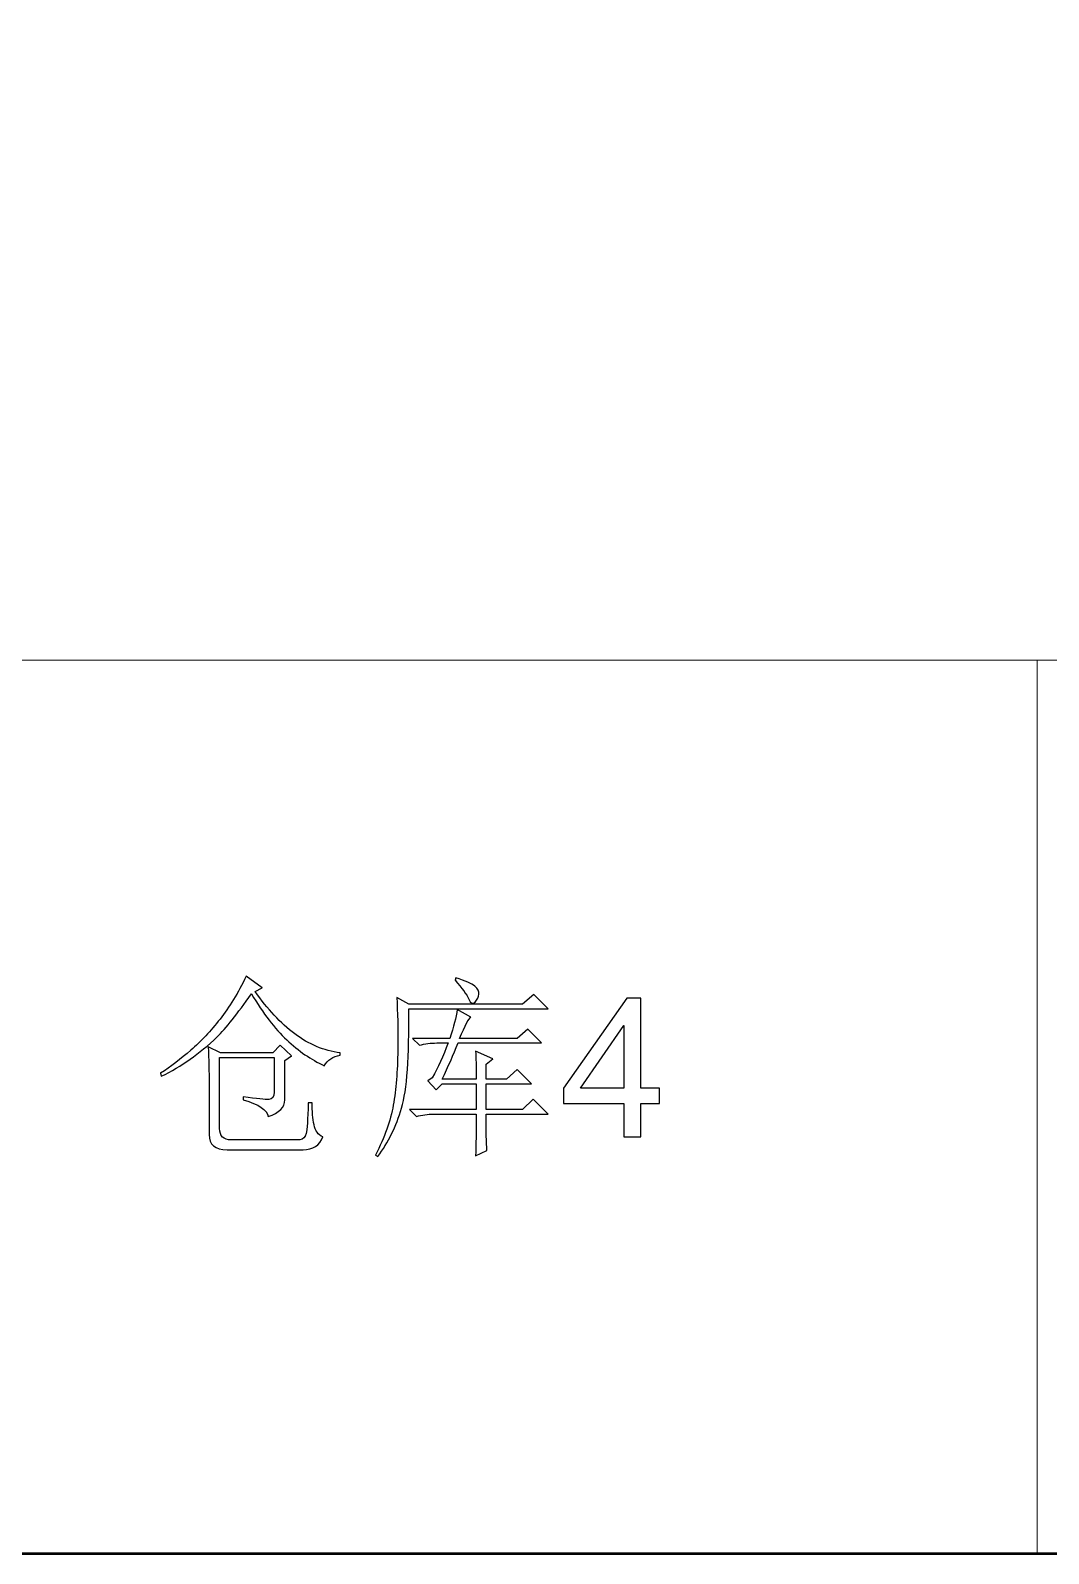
# Model space of a CAD drawing. Header units: millimetres. Extents: x -1478 to 887, y -2742 to 2769.
# Drawn here: x -305 to 140, y -2742 to -2075 of the extents above; entities that cross this region are included whole.
import ezdxf

# ---------------------------------------------------------------- set-up
doc = ezdxf.new("R2010")
doc.units = ezdxf.units.MM
doc.header["$MEASUREMENT"] = 0
doc.layers.add('layer 1', color=7, linetype='Continuous')

msp = doc.modelspace()

# ---------------------------------------------------------------- linework, layer by layer
at = {"layer": 'layer 1', "color": 254, "lineweight": 50}
msp.add_lwpolyline([(-1477.9262, -2741.7131), (886.7568, -2741.7131), (886.7568, 2769.2023), (-1477.9262, 2769.2023), (-1477.9262, -2741.7131)], close=True, dxfattribs=at)
at = {"layer": 'layer 1', "color": 9, "lineweight": 20}
msp.add_lwpolyline([(-415.8225, -2741.7132), (135.2693, -2741.7132), (135.2693, -2350.939), (-415.8225, -2350.939), (-415.8225, -2741.7132)], close=True, dxfattribs=at)
msp.add_open_spline([(886.7568, -2350.939), (886.7568, -2350.939), (-1477.9272, -2350.939), (-1477.9272, -2350.939), (-1477.9272, -2350.939), (-1477.9272, -2350.939), (-1477.9252, -647.5649), (-1477.9252, -647.5649), (-1477.9252, -647.5649), (-1477.9252, -647.5649), (-696.3782, -647.5649), (-696.3782, -647.5649), (-696.3782, -647.5649), (-696.3782, -647.5649), (-696.6877, -1018.2993), (-696.6877, -1018.2993), (-696.6877, -1018.2993), (-696.6877, -1018.2993), (886.7568, -1018.2993), (886.7568, -1018.2993), (886.7568, -1018.2993), (886.7568, -1018.2993), (886.7568, -2350.939), (886.7568, -2350.939)], degree=3, knots=[0, 0, 0, 0, 0.16666667, 0.16666667, 0.16666667, 0.16666667, 0.33333333, 0.33333333, 0.33333333, 0.33333333, 0.5, 0.5, 0.5, 0.5, 0.66666667, 0.66666667, 0.66666667, 0.66666667, 0.83333333, 0.83333333, 0.83333333, 0.83333333, 1, 1, 1, 1], dxfattribs=at)
at = {"layer": 'layer 1', "color": 250}
for points, knots in [([(-210.5908, -2489.1797), (-210.5908, -2489.1797), (-203.6205, -2494.1565), (-203.6205, -2494.1565), (-203.6205, -2494.1565), (-203.6205, -2494.1565), (-206.6037, -2495.8107), (-206.6037, -2495.8107), (-206.6037, -2495.8107), (-201.3018, -2503.5444), (-195.5615, -2509.723), (-189.383, -2514.3604), (-189.383, -2514.3604), (-183.1903, -2519.012), (-176.5594, -2521.769), (-169.4901, -2522.6456), (-169.4901, -2522.6456), (-169.4901, -2522.6456), (-169.4901, -2523.6494), (-169.4901, -2523.6494), (-169.4901, -2523.6494), (-172.5864, -2524.3139), (-174.9052, -2525.855), (-176.4604, -2528.2868), (-176.4604, -2528.2868), (-182.2006, -2525.6288), (-187.6722, -2521.8821), (-192.8611, -2517.0184), (-192.8611, -2517.0184), (-198.0499, -2512.1548), (-203.1822, -2505.4249), (-208.2721, -2496.8004), (-208.2721, -2496.8004), (-214.4506, -2505.6369), (-219.4839, -2511.9427), (-223.3437, -2515.6894), (-223.3437, -2515.6894), (-227.2035, -2519.4503), (-231.134, -2522.7021), (-235.107, -2525.4733), (-235.107, -2525.4733), (-239.0799, -2528.2303), (-243.279, -2530.7187), (-247.7044, -2532.9243), (-247.7044, -2532.9243), (-247.7044, -2532.9243), (-248.0296, -2531.5953), (-248.0296, -2531.5953), (-248.0296, -2531.5953), (-243.6184, -2528.7251), (-239.193, -2525.3602), (-234.7818, -2521.4862), (-234.7818, -2521.4862), (-230.3564, -2517.6264), (-226.1007, -2513.1021), (-222.0147, -2507.8991), (-222.0147, -2507.8991), (-217.9287, -2502.7103), (-214.1254, -2496.4752), (-210.5908, -2489.1797)], [0, 0, 0, 0, 0.06666667, 0.06666667, 0.06666667, 0.06666667, 0.13333333, 0.13333333, 0.13333333, 0.13333333, 0.2, 0.2, 0.2, 0.2, 0.26666667, 0.26666667, 0.26666667, 0.26666667, 0.33333333, 0.33333333, 0.33333333, 0.33333333, 0.4, 0.4, 0.4, 0.4, 0.46666667, 0.46666667, 0.46666667, 0.46666667, 0.53333333, 0.53333333, 0.53333333, 0.53333333, 0.6, 0.6, 0.6, 0.6, 0.66666667, 0.66666667, 0.66666667, 0.66666667, 0.73333333, 0.73333333, 0.73333333, 0.73333333, 0.8, 0.8, 0.8, 0.8, 0.86666667, 0.86666667, 0.86666667, 0.86666667, 0.93333333, 0.93333333, 0.93333333, 0.93333333, 1, 1, 1, 1]), ([(-118.9308, -2489.8442), (-114.7316, -2491.1732), (-111.9746, -2492.3892), (-110.6456, -2493.492), (-110.6456, -2493.492), (-109.3166, -2494.5948), (-108.7086, -2495.7541), (-108.8217, -2496.97), (-108.8217, -2496.97), (-108.9349, -2498.1859), (-109.4863, -2499.3453), (-110.476, -2500.4481), (-110.476, -2500.4481), (-111.4656, -2501.5509), (-112.4129, -2501.1126), (-113.2895, -2499.1191), (-113.2895, -2499.1191), (-114.1802, -2497.1397), (-116.1596, -2494.3685), (-119.256, -2490.8339), (-119.256, -2490.8339), (-119.256, -2490.8339), (-118.9308, -2489.8442), (-118.9308, -2489.8442)], [0, 0, 0, 0, 0.16666667, 0.16666667, 0.16666667, 0.16666667, 0.33333333, 0.33333333, 0.33333333, 0.33333333, 0.5, 0.5, 0.5, 0.5, 0.66666667, 0.66666667, 0.66666667, 0.66666667, 0.83333333, 0.83333333, 0.83333333, 0.83333333, 1, 1, 1, 1]), ([(-154.0509, -2567.3798), (-150.0779, -2559.6602), (-147.4765, -2552.3647), (-146.2605, -2545.5217), (-146.2605, -2545.5217), (-145.0446, -2538.6645), (-144.3943, -2530.6621), (-144.2811, -2521.4862), (-144.2811, -2521.4862), (-144.168, -2512.3245), (-144.3377, -2504.6472), (-144.776, -2498.4546), (-144.776, -2498.4546), (-144.776, -2498.4546), (-139.4741, -2501.4378), (-139.4741, -2501.4378), (-139.4741, -2501.4378), (-139.4741, -2501.4378), (-89.763, -2501.4378), (-89.763, -2501.4378), (-89.763, -2501.4378), (-89.763, -2501.4378), (-84.8004, -2497.1397), (-84.8004, -2497.1397), (-84.8004, -2497.1397), (-84.8004, -2497.1397), (-78.4946, -2503.4313), (-78.4946, -2503.4313), (-78.4946, -2503.4313), (-78.4946, -2503.4313), (-139.4741, -2503.4313), (-139.4741, -2503.4313), (-139.4741, -2503.4313), (-139.2478, -2524.4129), (-140.3082, -2538.8907), (-142.6269, -2546.8366), (-142.6269, -2546.8366), (-144.9457, -2554.7966), (-148.4237, -2561.8658), (-153.0612, -2568.0444), (-153.0612, -2568.0444), (-153.0612, -2568.0444), (-154.0509, -2567.3798), (-154.0509, -2567.3798)], [0, 0, 0, 0, 0.09090909, 0.09090909, 0.09090909, 0.09090909, 0.18181818, 0.18181818, 0.18181818, 0.18181818, 0.27272727, 0.27272727, 0.27272727, 0.27272727, 0.36363636, 0.36363636, 0.36363636, 0.36363636, 0.45454545, 0.45454545, 0.45454545, 0.45454545, 0.54545455, 0.54545455, 0.54545455, 0.54545455, 0.63636364, 0.63636364, 0.63636364, 0.63636364, 0.72727273, 0.72727273, 0.72727273, 0.72727273, 0.81818182, 0.81818182, 0.81818182, 0.81818182, 0.90909091, 0.90909091, 0.90909091, 0.90909091, 1, 1, 1, 1]), ([(-105.6689, -2549.4946), (-105.6689, -2556.776), (-105.5557, -2562.0779), (-105.3437, -2565.4005), (-105.3437, -2565.4005), (-105.3437, -2565.4005), (-110.3063, -2567.7192), (-110.3063, -2567.7192), (-110.3063, -2567.7192), (-110.0942, -2563.0817), (-109.9811, -2557.0022), (-109.9811, -2549.4946), (-109.9811, -2549.4946), (-109.9811, -2549.4946), (-128.5308, -2549.4946), (-128.5308, -2549.4946), (-128.5308, -2549.4946), (-131.1889, -2549.4946), (-133.7338, -2549.8198), (-136.1656, -2550.4843), (-136.1656, -2550.4843), (-136.1656, -2550.4843), (-139.1347, -2547.5011), (-139.1347, -2547.5011), (-139.1347, -2547.5011), (-139.1347, -2547.5011), (-109.9811, -2547.5011), (-109.9811, -2547.5011), (-109.9811, -2547.5011), (-109.9811, -2547.5011), (-109.9811, -2536.2327), (-109.9811, -2536.2327), (-109.9811, -2536.2327), (-109.9811, -2536.2327), (-124.8972, -2536.2327), (-124.8972, -2536.2327), (-124.8972, -2536.2327), (-124.8972, -2536.2327), (-127.5411, -2538.8907), (-127.5411, -2538.8907), (-127.5411, -2538.8907), (-127.5411, -2538.8907), (-131.1889, -2534.9178), (-131.1889, -2534.9178), (-131.1889, -2534.9178), (-131.1889, -2534.9178), (-129.1953, -2533.5888), (-129.1953, -2533.5888), (-129.1953, -2533.5888), (-126.7635, -2529.1634), (-124.4448, -2524.0877), (-122.2392, -2518.3475), (-122.2392, -2518.3475), (-122.2392, -2518.3475), (-127.216, -2518.3475), (-127.216, -2518.3475), (-127.216, -2518.3475), (-129.8599, -2518.3475), (-132.4048, -2518.6727), (-134.8366, -2519.3372), (-134.8366, -2519.3372), (-134.8366, -2519.3372), (-137.8198, -2516.3539), (-137.8198, -2516.3539), (-137.8198, -2516.3539), (-137.8198, -2516.3539), (-121.5747, -2516.3539), (-121.5747, -2516.3539), (-121.5747, -2516.3539), (-119.8074, -2511.2782), (-118.7046, -2507.0791), (-118.2663, -2503.7565), (-118.2663, -2503.7565), (-118.2663, -2503.7565), (-112.2998, -2507.0791), (-112.2998, -2507.0791), (-112.2998, -2507.0791), (-113.1905, -2507.5174), (-114.8448, -2510.6137), (-117.2766, -2516.3539), (-117.2766, -2516.3539), (-117.2766, -2516.3539), (-92.0817, -2516.3539), (-92.0817, -2516.3539), (-92.0817, -2516.3539), (-92.0817, -2516.3539), (-87.4443, -2512.381), (-87.4443, -2512.381), (-87.4443, -2512.381), (-87.4443, -2512.381), (-81.4779, -2518.3475), (-81.4779, -2518.3475), (-81.4779, -2518.3475), (-81.4779, -2518.3475), (-117.927, -2518.3475), (-117.927, -2518.3475), (-117.927, -2518.3475), (-119.9205, -2523.4232), (-122.2392, -2528.7251), (-124.8972, -2534.2533), (-124.8972, -2534.2533), (-124.8972, -2534.2533), (-109.9811, -2534.2533), (-109.9811, -2534.2533), (-109.9811, -2534.2533), (-109.9811, -2528.7251), (-110.0942, -2524.6391), (-110.3063, -2521.9952), (-110.3063, -2521.9952), (-110.3063, -2521.9952), (-102.6856, -2525.3036), (-102.6856, -2525.3036), (-102.6856, -2525.3036), (-102.6856, -2525.3036), (-105.6689, -2527.6223), (-105.6689, -2527.6223), (-105.6689, -2527.6223), (-105.6689, -2527.6223), (-105.6689, -2534.2533), (-105.6689, -2534.2533), (-105.6689, -2534.2533), (-105.6689, -2534.2533), (-96.7192, -2534.2533), (-96.7192, -2534.2533), (-96.7192, -2534.2533), (-96.7192, -2534.2533), (-92.0817, -2529.9411), (-92.0817, -2529.9411), (-92.0817, -2529.9411), (-92.0817, -2529.9411), (-85.7901, -2536.2327), (-85.7901, -2536.2327), (-85.7901, -2536.2327), (-85.7901, -2536.2327), (-105.6689, -2536.2327), (-105.6689, -2536.2327), (-105.6689, -2536.2327), (-105.6689, -2536.2327), (-105.6689, -2547.5011), (-105.6689, -2547.5011), (-105.6689, -2547.5011), (-105.6689, -2547.5011), (-89.763, -2547.5011), (-89.763, -2547.5011), (-89.763, -2547.5011), (-89.763, -2547.5011), (-85.1256, -2542.8637), (-85.1256, -2542.8637), (-85.1256, -2542.8637), (-85.1256, -2542.8637), (-78.4946, -2549.4946), (-78.4946, -2549.4946), (-78.4946, -2549.4946), (-78.4946, -2549.4946), (-105.6689, -2549.4946), (-105.6689, -2549.4946)], [0, 0, 0, 0, 0.02564103, 0.02564103, 0.02564103, 0.02564103, 0.05128205, 0.05128205, 0.05128205, 0.05128205, 0.07692308, 0.07692308, 0.07692308, 0.07692308, 0.1025641, 0.1025641, 0.1025641, 0.1025641, 0.12820513, 0.12820513, 0.12820513, 0.12820513, 0.15384615, 0.15384615, 0.15384615, 0.15384615, 0.17948718, 0.17948718, 0.17948718, 0.17948718, 0.20512821, 0.20512821, 0.20512821, 0.20512821, 0.23076923, 0.23076923, 0.23076923, 0.23076923, 0.25641026, 0.25641026, 0.25641026, 0.25641026, 0.28205128, 0.28205128, 0.28205128, 0.28205128, 0.30769231, 0.30769231, 0.30769231, 0.30769231, 0.33333333, 0.33333333, 0.33333333, 0.33333333, 0.35897436, 0.35897436, 0.35897436, 0.35897436, 0.38461538, 0.38461538, 0.38461538, 0.38461538, 0.41025641, 0.41025641, 0.41025641, 0.41025641, 0.43589744, 0.43589744, 0.43589744, 0.43589744, 0.46153846, 0.46153846, 0.46153846, 0.46153846, 0.48717949, 0.48717949, 0.48717949, 0.48717949, 0.51282051, 0.51282051, 0.51282051, 0.51282051, 0.53846154, 0.53846154, 0.53846154, 0.53846154, 0.56410256, 0.56410256, 0.56410256, 0.56410256, 0.58974359, 0.58974359, 0.58974359, 0.58974359, 0.61538462, 0.61538462, 0.61538462, 0.61538462, 0.64102564, 0.64102564, 0.64102564, 0.64102564, 0.66666667, 0.66666667, 0.66666667, 0.66666667, 0.69230769, 0.69230769, 0.69230769, 0.69230769, 0.71794872, 0.71794872, 0.71794872, 0.71794872, 0.74358974, 0.74358974, 0.74358974, 0.74358974, 0.76923077, 0.76923077, 0.76923077, 0.76923077, 0.79487179, 0.79487179, 0.79487179, 0.79487179, 0.82051282, 0.82051282, 0.82051282, 0.82051282, 0.84615385, 0.84615385, 0.84615385, 0.84615385, 0.87179487, 0.87179487, 0.87179487, 0.87179487, 0.8974359, 0.8974359, 0.8974359, 0.8974359, 0.92307692, 0.92307692, 0.92307692, 0.92307692, 0.94871795, 0.94871795, 0.94871795, 0.94871795, 0.97435897, 0.97435897, 0.97435897, 0.97435897, 1, 1, 1, 1]), ([(-45.4529, -2559.434), (-45.4529, -2559.434), (-45.4529, -2544.8996), (-45.4529, -2544.8996), (-45.4529, -2544.8996), (-45.4529, -2544.8996), (-71.793, -2544.8996), (-71.793, -2544.8996), (-71.793, -2544.8996), (-71.793, -2544.8996), (-71.793, -2538.0566), (-71.793, -2538.0566), (-71.793, -2538.0566), (-71.793, -2538.0566), (-44.0815, -2498.7091), (-44.0815, -2498.7091), (-44.0815, -2498.7091), (-44.0815, -2498.7091), (-37.9878, -2498.7091), (-37.9878, -2498.7091), (-37.9878, -2498.7091), (-37.9878, -2498.7091), (-37.9878, -2538.0566), (-37.9878, -2538.0566), (-37.9878, -2538.0566), (-37.9878, -2538.0566), (-29.7874, -2538.0566), (-29.7874, -2538.0566), (-29.7874, -2538.0566), (-29.7874, -2538.0566), (-29.7874, -2544.8996), (-29.7874, -2544.8996), (-29.7874, -2544.8996), (-29.7874, -2544.8996), (-37.9878, -2544.8996), (-37.9878, -2544.8996), (-37.9878, -2544.8996), (-37.9878, -2544.8996), (-37.9878, -2559.434), (-37.9878, -2559.434), (-37.9878, -2559.434), (-37.9878, -2559.434), (-45.4529, -2559.434), (-45.4529, -2559.434)], [0, 0, 0, 0, 0.09090909, 0.09090909, 0.09090909, 0.09090909, 0.18181818, 0.18181818, 0.18181818, 0.18181818, 0.27272727, 0.27272727, 0.27272727, 0.27272727, 0.36363636, 0.36363636, 0.36363636, 0.36363636, 0.45454545, 0.45454545, 0.45454545, 0.45454545, 0.54545455, 0.54545455, 0.54545455, 0.54545455, 0.63636364, 0.63636364, 0.63636364, 0.63636364, 0.72727273, 0.72727273, 0.72727273, 0.72727273, 0.81818182, 0.81818182, 0.81818182, 0.81818182, 0.90909091, 0.90909091, 0.90909091, 0.90909091, 1, 1, 1, 1]), ([(-45.4529, -2538.0566), (-45.4529, -2538.0566), (-45.4529, -2510.6844), (-45.4529, -2510.6844), (-45.4529, -2510.6844), (-45.4529, -2510.6844), (-64.4551, -2538.0566), (-64.4551, -2538.0566), (-64.4551, -2538.0566), (-64.4551, -2538.0566), (-45.4529, -2538.0566), (-45.4529, -2538.0566)], [0, 0, 0, 0, 0.33333333, 0.33333333, 0.33333333, 0.33333333, 0.66666667, 0.66666667, 0.66666667, 0.66666667, 1, 1, 1, 1]), ([(-211.9057, -2541.874), (-205.9392, -2542.7505), (-202.1925, -2543.1464), (-200.6373, -2543.0333), (-200.6373, -2543.0333), (-199.0962, -2542.9202), (-198.3185, -2541.874), (-198.3185, -2539.8804), (-198.3185, -2539.8804), (-198.3185, -2539.8804), (-198.3185, -2524.6391), (-198.3185, -2524.6391), (-198.3185, -2524.6391), (-198.3185, -2524.6391), (-222.1844, -2524.6391), (-222.1844, -2524.6391), (-222.1844, -2524.6391), (-222.1844, -2524.6391), (-222.1844, -2555.7863), (-222.1844, -2555.7863), (-222.1844, -2555.7863), (-222.1844, -2559.1088), (-220.5302, -2560.763), (-217.2076, -2560.763), (-217.2076, -2560.763), (-217.2076, -2560.763), (-187.0643, -2560.763), (-187.0643, -2560.763), (-187.0643, -2560.763), (-185.7353, -2560.5368), (-184.8445, -2559.6037), (-184.4062, -2557.9495), (-184.4062, -2557.9495), (-183.968, -2556.2811), (-183.6286, -2551.8133), (-183.4166, -2544.5179), (-183.4166, -2544.5179), (-183.4166, -2544.5179), (-181.7623, -2544.5179), (-181.7623, -2544.5179), (-181.7623, -2544.5179), (-181.7623, -2548.2787), (-181.4796, -2551.474), (-180.9282, -2554.1321), (-180.9282, -2554.1321), (-180.3768, -2556.776), (-179.1043, -2558.5433), (-177.1108, -2559.434), (-177.1108, -2559.434), (-178.4398, -2563.1948), (-181.3099, -2565.0611), (-185.7353, -2565.0611), (-185.7353, -2565.0611), (-185.7353, -2565.0611), (-218.876, -2565.0611), (-218.876, -2565.0611), (-218.876, -2565.0611), (-224.1779, -2565.0611), (-226.8218, -2562.8555), (-226.8218, -2558.4443), (-226.8218, -2558.4443), (-226.8218, -2558.4443), (-226.8218, -2536.2327), (-226.8218, -2536.2327), (-226.8218, -2536.2327), (-226.8218, -2530.9307), (-226.9349, -2525.5298), (-227.147, -2520.0017), (-227.147, -2520.0017), (-227.147, -2520.0017), (-221.845, -2522.6456), (-221.845, -2522.6456), (-221.845, -2522.6456), (-221.845, -2522.6456), (-198.9831, -2522.6456), (-198.9831, -2522.6456), (-198.9831, -2522.6456), (-198.9831, -2522.6456), (-195.6746, -2519.3372), (-195.6746, -2519.3372), (-195.6746, -2519.3372), (-195.6746, -2519.3372), (-190.6979, -2523.9746), (-190.6979, -2523.9746), (-190.6979, -2523.9746), (-190.6979, -2523.9746), (-193.6811, -2525.9681), (-193.6811, -2525.9681), (-193.6811, -2525.9681), (-193.6811, -2525.9681), (-193.6811, -2543.203), (-193.6811, -2543.203), (-193.6811, -2543.203), (-193.6811, -2546.5114), (-196.1129, -2548.9432), (-200.9766, -2550.4843), (-200.9766, -2550.4843), (-201.4149, -2547.6142), (-205.0626, -2545.1824), (-211.9057, -2543.203), (-211.9057, -2543.203), (-211.9057, -2543.203), (-211.9057, -2541.874), (-211.9057, -2541.874)], [0, 0, 0, 0, 0.03846154, 0.03846154, 0.03846154, 0.03846154, 0.07692308, 0.07692308, 0.07692308, 0.07692308, 0.11538462, 0.11538462, 0.11538462, 0.11538462, 0.15384615, 0.15384615, 0.15384615, 0.15384615, 0.19230769, 0.19230769, 0.19230769, 0.19230769, 0.23076923, 0.23076923, 0.23076923, 0.23076923, 0.26923077, 0.26923077, 0.26923077, 0.26923077, 0.30769231, 0.30769231, 0.30769231, 0.30769231, 0.34615385, 0.34615385, 0.34615385, 0.34615385, 0.38461538, 0.38461538, 0.38461538, 0.38461538, 0.42307692, 0.42307692, 0.42307692, 0.42307692, 0.46153846, 0.46153846, 0.46153846, 0.46153846, 0.5, 0.5, 0.5, 0.5, 0.53846154, 0.53846154, 0.53846154, 0.53846154, 0.57692308, 0.57692308, 0.57692308, 0.57692308, 0.61538462, 0.61538462, 0.61538462, 0.61538462, 0.65384615, 0.65384615, 0.65384615, 0.65384615, 0.69230769, 0.69230769, 0.69230769, 0.69230769, 0.73076923, 0.73076923, 0.73076923, 0.73076923, 0.76923077, 0.76923077, 0.76923077, 0.76923077, 0.80769231, 0.80769231, 0.80769231, 0.80769231, 0.84615385, 0.84615385, 0.84615385, 0.84615385, 0.88461538, 0.88461538, 0.88461538, 0.88461538, 0.92307692, 0.92307692, 0.92307692, 0.92307692, 0.96153846, 0.96153846, 0.96153846, 0.96153846, 1, 1, 1, 1])]:
    msp.add_open_spline(points, degree=3, knots=knots, dxfattribs=at)
at = {"layer": 'layer 1', "color": 250, "lineweight": 20}
for points, knots in [([(-210.5908, -2489.1797), (-210.5908, -2489.1797), (-203.6205, -2494.1565), (-203.6205, -2494.1565), (-203.6205, -2494.1565), (-203.6205, -2494.1565), (-206.6037, -2495.8107), (-206.6037, -2495.8107), (-206.6037, -2495.8107), (-201.3018, -2503.5444), (-195.5615, -2509.723), (-189.383, -2514.3604), (-189.383, -2514.3604), (-183.1903, -2519.012), (-176.5594, -2521.769), (-169.4901, -2522.6456), (-169.4901, -2522.6456), (-169.4901, -2522.6456), (-169.4901, -2523.6494), (-169.4901, -2523.6494), (-169.4901, -2523.6494), (-172.5864, -2524.3139), (-174.9052, -2525.855), (-176.4604, -2528.2868), (-176.4604, -2528.2868), (-182.2006, -2525.6288), (-187.6722, -2521.8821), (-192.8611, -2517.0184), (-192.8611, -2517.0184), (-198.0499, -2512.1548), (-203.1822, -2505.4249), (-208.2721, -2496.8004), (-208.2721, -2496.8004), (-214.4506, -2505.6369), (-219.4839, -2511.9427), (-223.3437, -2515.6894), (-223.3437, -2515.6894), (-227.2035, -2519.4503), (-231.134, -2522.7021), (-235.107, -2525.4733), (-235.107, -2525.4733), (-239.0799, -2528.2303), (-243.279, -2530.7187), (-247.7044, -2532.9243), (-247.7044, -2532.9243), (-247.7044, -2532.9243), (-248.0296, -2531.5953), (-248.0296, -2531.5953), (-248.0296, -2531.5953), (-243.6184, -2528.7251), (-239.193, -2525.3602), (-234.7818, -2521.4862), (-234.7818, -2521.4862), (-230.3564, -2517.6264), (-226.1007, -2513.1021), (-222.0147, -2507.8991), (-222.0147, -2507.8991), (-217.9287, -2502.7103), (-214.1254, -2496.4752), (-210.5908, -2489.1797)], [0, 0, 0, 0, 0.06666667, 0.06666667, 0.06666667, 0.06666667, 0.13333333, 0.13333333, 0.13333333, 0.13333333, 0.2, 0.2, 0.2, 0.2, 0.26666667, 0.26666667, 0.26666667, 0.26666667, 0.33333333, 0.33333333, 0.33333333, 0.33333333, 0.4, 0.4, 0.4, 0.4, 0.46666667, 0.46666667, 0.46666667, 0.46666667, 0.53333333, 0.53333333, 0.53333333, 0.53333333, 0.6, 0.6, 0.6, 0.6, 0.66666667, 0.66666667, 0.66666667, 0.66666667, 0.73333333, 0.73333333, 0.73333333, 0.73333333, 0.8, 0.8, 0.8, 0.8, 0.86666667, 0.86666667, 0.86666667, 0.86666667, 0.93333333, 0.93333333, 0.93333333, 0.93333333, 1, 1, 1, 1]), ([(-118.9308, -2489.8442), (-114.7316, -2491.1732), (-111.9746, -2492.3892), (-110.6456, -2493.492), (-110.6456, -2493.492), (-109.3166, -2494.5948), (-108.7086, -2495.7541), (-108.8217, -2496.97), (-108.8217, -2496.97), (-108.9349, -2498.1859), (-109.4863, -2499.3453), (-110.476, -2500.4481), (-110.476, -2500.4481), (-111.4656, -2501.5509), (-112.4129, -2501.1126), (-113.2895, -2499.1191), (-113.2895, -2499.1191), (-114.1802, -2497.1397), (-116.1596, -2494.3685), (-119.256, -2490.8339), (-119.256, -2490.8339), (-119.256, -2490.8339), (-118.9308, -2489.8442), (-118.9308, -2489.8442)], [0, 0, 0, 0, 0.16666667, 0.16666667, 0.16666667, 0.16666667, 0.33333333, 0.33333333, 0.33333333, 0.33333333, 0.5, 0.5, 0.5, 0.5, 0.66666667, 0.66666667, 0.66666667, 0.66666667, 0.83333333, 0.83333333, 0.83333333, 0.83333333, 1, 1, 1, 1]), ([(-154.0509, -2567.3798), (-150.0779, -2559.6602), (-147.4765, -2552.3647), (-146.2605, -2545.5217), (-146.2605, -2545.5217), (-145.0446, -2538.6645), (-144.3943, -2530.6621), (-144.2811, -2521.4862), (-144.2811, -2521.4862), (-144.168, -2512.3245), (-144.3377, -2504.6472), (-144.776, -2498.4546), (-144.776, -2498.4546), (-144.776, -2498.4546), (-139.4741, -2501.4378), (-139.4741, -2501.4378), (-139.4741, -2501.4378), (-139.4741, -2501.4378), (-89.763, -2501.4378), (-89.763, -2501.4378), (-89.763, -2501.4378), (-89.763, -2501.4378), (-84.8004, -2497.1397), (-84.8004, -2497.1397), (-84.8004, -2497.1397), (-84.8004, -2497.1397), (-78.4946, -2503.4313), (-78.4946, -2503.4313), (-78.4946, -2503.4313), (-78.4946, -2503.4313), (-139.4741, -2503.4313), (-139.4741, -2503.4313), (-139.4741, -2503.4313), (-139.2478, -2524.4129), (-140.3082, -2538.8907), (-142.6269, -2546.8366), (-142.6269, -2546.8366), (-144.9457, -2554.7966), (-148.4237, -2561.8658), (-153.0612, -2568.0444), (-153.0612, -2568.0444), (-153.0612, -2568.0444), (-154.0509, -2567.3798), (-154.0509, -2567.3798)], [0, 0, 0, 0, 0.09090909, 0.09090909, 0.09090909, 0.09090909, 0.18181818, 0.18181818, 0.18181818, 0.18181818, 0.27272727, 0.27272727, 0.27272727, 0.27272727, 0.36363636, 0.36363636, 0.36363636, 0.36363636, 0.45454545, 0.45454545, 0.45454545, 0.45454545, 0.54545455, 0.54545455, 0.54545455, 0.54545455, 0.63636364, 0.63636364, 0.63636364, 0.63636364, 0.72727273, 0.72727273, 0.72727273, 0.72727273, 0.81818182, 0.81818182, 0.81818182, 0.81818182, 0.90909091, 0.90909091, 0.90909091, 0.90909091, 1, 1, 1, 1]), ([(-105.6689, -2549.4946), (-105.6689, -2556.776), (-105.5557, -2562.0779), (-105.3437, -2565.4005), (-105.3437, -2565.4005), (-105.3437, -2565.4005), (-110.3063, -2567.7192), (-110.3063, -2567.7192), (-110.3063, -2567.7192), (-110.0942, -2563.0817), (-109.9811, -2557.0022), (-109.9811, -2549.4946), (-109.9811, -2549.4946), (-109.9811, -2549.4946), (-128.5308, -2549.4946), (-128.5308, -2549.4946), (-128.5308, -2549.4946), (-131.1889, -2549.4946), (-133.7338, -2549.8198), (-136.1656, -2550.4843), (-136.1656, -2550.4843), (-136.1656, -2550.4843), (-139.1347, -2547.5011), (-139.1347, -2547.5011), (-139.1347, -2547.5011), (-139.1347, -2547.5011), (-109.9811, -2547.5011), (-109.9811, -2547.5011), (-109.9811, -2547.5011), (-109.9811, -2547.5011), (-109.9811, -2536.2327), (-109.9811, -2536.2327), (-109.9811, -2536.2327), (-109.9811, -2536.2327), (-124.8972, -2536.2327), (-124.8972, -2536.2327), (-124.8972, -2536.2327), (-124.8972, -2536.2327), (-127.5411, -2538.8907), (-127.5411, -2538.8907), (-127.5411, -2538.8907), (-127.5411, -2538.8907), (-131.1889, -2534.9178), (-131.1889, -2534.9178), (-131.1889, -2534.9178), (-131.1889, -2534.9178), (-129.1953, -2533.5888), (-129.1953, -2533.5888), (-129.1953, -2533.5888), (-126.7635, -2529.1634), (-124.4448, -2524.0877), (-122.2392, -2518.3475), (-122.2392, -2518.3475), (-122.2392, -2518.3475), (-127.216, -2518.3475), (-127.216, -2518.3475), (-127.216, -2518.3475), (-129.8599, -2518.3475), (-132.4048, -2518.6727), (-134.8366, -2519.3372), (-134.8366, -2519.3372), (-134.8366, -2519.3372), (-137.8198, -2516.3539), (-137.8198, -2516.3539), (-137.8198, -2516.3539), (-137.8198, -2516.3539), (-121.5747, -2516.3539), (-121.5747, -2516.3539), (-121.5747, -2516.3539), (-119.8074, -2511.2782), (-118.7046, -2507.0791), (-118.2663, -2503.7565), (-118.2663, -2503.7565), (-118.2663, -2503.7565), (-112.2998, -2507.0791), (-112.2998, -2507.0791), (-112.2998, -2507.0791), (-113.1905, -2507.5174), (-114.8448, -2510.6137), (-117.2766, -2516.3539), (-117.2766, -2516.3539), (-117.2766, -2516.3539), (-92.0817, -2516.3539), (-92.0817, -2516.3539), (-92.0817, -2516.3539), (-92.0817, -2516.3539), (-87.4443, -2512.381), (-87.4443, -2512.381), (-87.4443, -2512.381), (-87.4443, -2512.381), (-81.4779, -2518.3475), (-81.4779, -2518.3475), (-81.4779, -2518.3475), (-81.4779, -2518.3475), (-117.927, -2518.3475), (-117.927, -2518.3475), (-117.927, -2518.3475), (-119.9205, -2523.4232), (-122.2392, -2528.7251), (-124.8972, -2534.2533), (-124.8972, -2534.2533), (-124.8972, -2534.2533), (-109.9811, -2534.2533), (-109.9811, -2534.2533), (-109.9811, -2534.2533), (-109.9811, -2528.7251), (-110.0942, -2524.6391), (-110.3063, -2521.9952), (-110.3063, -2521.9952), (-110.3063, -2521.9952), (-102.6856, -2525.3036), (-102.6856, -2525.3036), (-102.6856, -2525.3036), (-102.6856, -2525.3036), (-105.6689, -2527.6223), (-105.6689, -2527.6223), (-105.6689, -2527.6223), (-105.6689, -2527.6223), (-105.6689, -2534.2533), (-105.6689, -2534.2533), (-105.6689, -2534.2533), (-105.6689, -2534.2533), (-96.7192, -2534.2533), (-96.7192, -2534.2533), (-96.7192, -2534.2533), (-96.7192, -2534.2533), (-92.0817, -2529.9411), (-92.0817, -2529.9411), (-92.0817, -2529.9411), (-92.0817, -2529.9411), (-85.7901, -2536.2327), (-85.7901, -2536.2327), (-85.7901, -2536.2327), (-85.7901, -2536.2327), (-105.6689, -2536.2327), (-105.6689, -2536.2327), (-105.6689, -2536.2327), (-105.6689, -2536.2327), (-105.6689, -2547.5011), (-105.6689, -2547.5011), (-105.6689, -2547.5011), (-105.6689, -2547.5011), (-89.763, -2547.5011), (-89.763, -2547.5011), (-89.763, -2547.5011), (-89.763, -2547.5011), (-85.1256, -2542.8637), (-85.1256, -2542.8637), (-85.1256, -2542.8637), (-85.1256, -2542.8637), (-78.4946, -2549.4946), (-78.4946, -2549.4946), (-78.4946, -2549.4946), (-78.4946, -2549.4946), (-105.6689, -2549.4946), (-105.6689, -2549.4946)], [0, 0, 0, 0, 0.02564103, 0.02564103, 0.02564103, 0.02564103, 0.05128205, 0.05128205, 0.05128205, 0.05128205, 0.07692308, 0.07692308, 0.07692308, 0.07692308, 0.1025641, 0.1025641, 0.1025641, 0.1025641, 0.12820513, 0.12820513, 0.12820513, 0.12820513, 0.15384615, 0.15384615, 0.15384615, 0.15384615, 0.17948718, 0.17948718, 0.17948718, 0.17948718, 0.20512821, 0.20512821, 0.20512821, 0.20512821, 0.23076923, 0.23076923, 0.23076923, 0.23076923, 0.25641026, 0.25641026, 0.25641026, 0.25641026, 0.28205128, 0.28205128, 0.28205128, 0.28205128, 0.30769231, 0.30769231, 0.30769231, 0.30769231, 0.33333333, 0.33333333, 0.33333333, 0.33333333, 0.35897436, 0.35897436, 0.35897436, 0.35897436, 0.38461538, 0.38461538, 0.38461538, 0.38461538, 0.41025641, 0.41025641, 0.41025641, 0.41025641, 0.43589744, 0.43589744, 0.43589744, 0.43589744, 0.46153846, 0.46153846, 0.46153846, 0.46153846, 0.48717949, 0.48717949, 0.48717949, 0.48717949, 0.51282051, 0.51282051, 0.51282051, 0.51282051, 0.53846154, 0.53846154, 0.53846154, 0.53846154, 0.56410256, 0.56410256, 0.56410256, 0.56410256, 0.58974359, 0.58974359, 0.58974359, 0.58974359, 0.61538462, 0.61538462, 0.61538462, 0.61538462, 0.64102564, 0.64102564, 0.64102564, 0.64102564, 0.66666667, 0.66666667, 0.66666667, 0.66666667, 0.69230769, 0.69230769, 0.69230769, 0.69230769, 0.71794872, 0.71794872, 0.71794872, 0.71794872, 0.74358974, 0.74358974, 0.74358974, 0.74358974, 0.76923077, 0.76923077, 0.76923077, 0.76923077, 0.79487179, 0.79487179, 0.79487179, 0.79487179, 0.82051282, 0.82051282, 0.82051282, 0.82051282, 0.84615385, 0.84615385, 0.84615385, 0.84615385, 0.87179487, 0.87179487, 0.87179487, 0.87179487, 0.8974359, 0.8974359, 0.8974359, 0.8974359, 0.92307692, 0.92307692, 0.92307692, 0.92307692, 0.94871795, 0.94871795, 0.94871795, 0.94871795, 0.97435897, 0.97435897, 0.97435897, 0.97435897, 1, 1, 1, 1]), ([(-45.4529, -2559.434), (-45.4529, -2559.434), (-45.4529, -2544.8996), (-45.4529, -2544.8996), (-45.4529, -2544.8996), (-45.4529, -2544.8996), (-71.793, -2544.8996), (-71.793, -2544.8996), (-71.793, -2544.8996), (-71.793, -2544.8996), (-71.793, -2538.0566), (-71.793, -2538.0566), (-71.793, -2538.0566), (-71.793, -2538.0566), (-44.0815, -2498.7091), (-44.0815, -2498.7091), (-44.0815, -2498.7091), (-44.0815, -2498.7091), (-37.9878, -2498.7091), (-37.9878, -2498.7091), (-37.9878, -2498.7091), (-37.9878, -2498.7091), (-37.9878, -2538.0566), (-37.9878, -2538.0566), (-37.9878, -2538.0566), (-37.9878, -2538.0566), (-29.7874, -2538.0566), (-29.7874, -2538.0566), (-29.7874, -2538.0566), (-29.7874, -2538.0566), (-29.7874, -2544.8996), (-29.7874, -2544.8996), (-29.7874, -2544.8996), (-29.7874, -2544.8996), (-37.9878, -2544.8996), (-37.9878, -2544.8996), (-37.9878, -2544.8996), (-37.9878, -2544.8996), (-37.9878, -2559.434), (-37.9878, -2559.434), (-37.9878, -2559.434), (-37.9878, -2559.434), (-45.4529, -2559.434), (-45.4529, -2559.434)], [0, 0, 0, 0, 0.09090909, 0.09090909, 0.09090909, 0.09090909, 0.18181818, 0.18181818, 0.18181818, 0.18181818, 0.27272727, 0.27272727, 0.27272727, 0.27272727, 0.36363636, 0.36363636, 0.36363636, 0.36363636, 0.45454545, 0.45454545, 0.45454545, 0.45454545, 0.54545455, 0.54545455, 0.54545455, 0.54545455, 0.63636364, 0.63636364, 0.63636364, 0.63636364, 0.72727273, 0.72727273, 0.72727273, 0.72727273, 0.81818182, 0.81818182, 0.81818182, 0.81818182, 0.90909091, 0.90909091, 0.90909091, 0.90909091, 1, 1, 1, 1]), ([(-45.4529, -2538.0566), (-45.4529, -2538.0566), (-45.4529, -2510.6844), (-45.4529, -2510.6844), (-45.4529, -2510.6844), (-45.4529, -2510.6844), (-64.4551, -2538.0566), (-64.4551, -2538.0566), (-64.4551, -2538.0566), (-64.4551, -2538.0566), (-45.4529, -2538.0566), (-45.4529, -2538.0566)], [0, 0, 0, 0, 0.33333333, 0.33333333, 0.33333333, 0.33333333, 0.66666667, 0.66666667, 0.66666667, 0.66666667, 1, 1, 1, 1]), ([(-211.9057, -2541.874), (-205.9392, -2542.7505), (-202.1925, -2543.1464), (-200.6373, -2543.0333), (-200.6373, -2543.0333), (-199.0962, -2542.9202), (-198.3185, -2541.874), (-198.3185, -2539.8804), (-198.3185, -2539.8804), (-198.3185, -2539.8804), (-198.3185, -2524.6391), (-198.3185, -2524.6391), (-198.3185, -2524.6391), (-198.3185, -2524.6391), (-222.1844, -2524.6391), (-222.1844, -2524.6391), (-222.1844, -2524.6391), (-222.1844, -2524.6391), (-222.1844, -2555.7863), (-222.1844, -2555.7863), (-222.1844, -2555.7863), (-222.1844, -2559.1088), (-220.5302, -2560.763), (-217.2076, -2560.763), (-217.2076, -2560.763), (-217.2076, -2560.763), (-187.0643, -2560.763), (-187.0643, -2560.763), (-187.0643, -2560.763), (-185.7353, -2560.5368), (-184.8445, -2559.6037), (-184.4062, -2557.9495), (-184.4062, -2557.9495), (-183.968, -2556.2811), (-183.6286, -2551.8133), (-183.4166, -2544.5179), (-183.4166, -2544.5179), (-183.4166, -2544.5179), (-181.7623, -2544.5179), (-181.7623, -2544.5179), (-181.7623, -2544.5179), (-181.7623, -2548.2787), (-181.4796, -2551.474), (-180.9282, -2554.1321), (-180.9282, -2554.1321), (-180.3768, -2556.776), (-179.1043, -2558.5433), (-177.1108, -2559.434), (-177.1108, -2559.434), (-178.4398, -2563.1948), (-181.3099, -2565.0611), (-185.7353, -2565.0611), (-185.7353, -2565.0611), (-185.7353, -2565.0611), (-218.876, -2565.0611), (-218.876, -2565.0611), (-218.876, -2565.0611), (-224.1779, -2565.0611), (-226.8218, -2562.8555), (-226.8218, -2558.4443), (-226.8218, -2558.4443), (-226.8218, -2558.4443), (-226.8218, -2536.2327), (-226.8218, -2536.2327), (-226.8218, -2536.2327), (-226.8218, -2530.9307), (-226.9349, -2525.5298), (-227.147, -2520.0017), (-227.147, -2520.0017), (-227.147, -2520.0017), (-221.845, -2522.6456), (-221.845, -2522.6456), (-221.845, -2522.6456), (-221.845, -2522.6456), (-198.9831, -2522.6456), (-198.9831, -2522.6456), (-198.9831, -2522.6456), (-198.9831, -2522.6456), (-195.6746, -2519.3372), (-195.6746, -2519.3372), (-195.6746, -2519.3372), (-195.6746, -2519.3372), (-190.6979, -2523.9746), (-190.6979, -2523.9746), (-190.6979, -2523.9746), (-190.6979, -2523.9746), (-193.6811, -2525.9681), (-193.6811, -2525.9681), (-193.6811, -2525.9681), (-193.6811, -2525.9681), (-193.6811, -2543.203), (-193.6811, -2543.203), (-193.6811, -2543.203), (-193.6811, -2546.5114), (-196.1129, -2548.9432), (-200.9766, -2550.4843), (-200.9766, -2550.4843), (-201.4149, -2547.6142), (-205.0626, -2545.1824), (-211.9057, -2543.203), (-211.9057, -2543.203), (-211.9057, -2543.203), (-211.9057, -2541.874), (-211.9057, -2541.874)], [0, 0, 0, 0, 0.03846154, 0.03846154, 0.03846154, 0.03846154, 0.07692308, 0.07692308, 0.07692308, 0.07692308, 0.11538462, 0.11538462, 0.11538462, 0.11538462, 0.15384615, 0.15384615, 0.15384615, 0.15384615, 0.19230769, 0.19230769, 0.19230769, 0.19230769, 0.23076923, 0.23076923, 0.23076923, 0.23076923, 0.26923077, 0.26923077, 0.26923077, 0.26923077, 0.30769231, 0.30769231, 0.30769231, 0.30769231, 0.34615385, 0.34615385, 0.34615385, 0.34615385, 0.38461538, 0.38461538, 0.38461538, 0.38461538, 0.42307692, 0.42307692, 0.42307692, 0.42307692, 0.46153846, 0.46153846, 0.46153846, 0.46153846, 0.5, 0.5, 0.5, 0.5, 0.53846154, 0.53846154, 0.53846154, 0.53846154, 0.57692308, 0.57692308, 0.57692308, 0.57692308, 0.61538462, 0.61538462, 0.61538462, 0.61538462, 0.65384615, 0.65384615, 0.65384615, 0.65384615, 0.69230769, 0.69230769, 0.69230769, 0.69230769, 0.73076923, 0.73076923, 0.73076923, 0.73076923, 0.76923077, 0.76923077, 0.76923077, 0.76923077, 0.80769231, 0.80769231, 0.80769231, 0.80769231, 0.84615385, 0.84615385, 0.84615385, 0.84615385, 0.88461538, 0.88461538, 0.88461538, 0.88461538, 0.92307692, 0.92307692, 0.92307692, 0.92307692, 0.96153846, 0.96153846, 0.96153846, 0.96153846, 1, 1, 1, 1])]:
    msp.add_open_spline(points, degree=3, knots=knots, dxfattribs=at)

doc.saveas('drawing.dxf')
